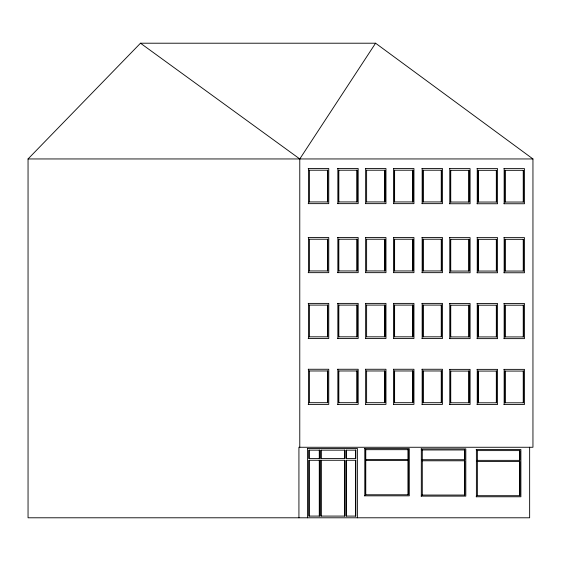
<?xml version="1.0" encoding="UTF-8"?>
<svg xmlns="http://www.w3.org/2000/svg" width="561" height="561" viewBox="0 0 561 561"><rect width="100%" height="100%" fill="white"/><g stroke="black" fill="none" stroke-linecap="round" stroke-linejoin="round"><path stroke-width="0.84" d="M299.777 447.264L299.777 158.952L375.582 43.211L532.95 158.952L532.95 447.264L298.929 447.264L298.929 517.789M529.647 447.264L529.647 517.789L28.05 517.789L28.05 158.952L140.495 43.211L375.582 43.211M28.05 158.952L532.95 158.952M308.171 168.51L328.753 168.51L328.753 203.643L308.171 203.643M337.596 168.51L358.177 168.51L358.177 203.643L337.596 203.643M365.386 168.51L385.961 168.51L385.961 203.643L365.386 203.643M393.373 168.51L413.948 168.51L413.948 203.643L393.373 203.643M421.907 168.51L442.482 168.51L442.482 203.643L421.907 203.643M449.508 168.616L470.083 168.616L470.083 203.748L449.508 203.748M476.983 168.616L497.558 168.616L497.558 203.748L476.983 203.748M503.89 168.616L524.472 168.616L524.472 203.748L503.89 203.748M309.153 170.221L327.771 170.221L327.771 201.932L309.153 201.932M366.368 170.221L384.979 170.221L384.979 201.932L366.368 201.932M308.171 237.52L328.753 237.52L328.753 272.653L308.171 272.653M337.596 237.52L358.177 237.52L358.177 272.653L337.596 272.653M365.386 237.52L385.961 237.52L385.961 272.653L365.386 272.653M393.373 237.52L413.948 237.52L413.948 272.653L393.373 272.653M421.907 237.52L442.482 237.52L442.482 272.653L421.907 272.653M449.508 237.626L470.083 237.626L470.083 272.758L449.508 272.758M476.983 237.626L497.558 237.626L497.558 272.758L476.983 272.758M503.89 237.626L524.472 237.626L524.472 272.758L503.89 272.758M309.153 239.231L327.771 239.231L327.771 270.942L309.153 270.942M366.368 239.231L384.979 239.231L384.979 270.942L366.368 270.942M308.171 303.396L328.753 303.396L328.753 338.528L308.171 338.528M337.596 303.396L358.177 303.396L358.177 338.528L337.596 338.528M365.386 303.396L385.961 303.396L385.961 338.528L365.386 338.528M393.373 303.396L413.948 303.396L413.948 338.528L393.373 338.528M421.907 303.396L442.482 303.396L442.482 338.528L421.907 338.528M449.508 303.494L470.083 303.494L470.083 338.627L449.508 338.627M476.983 303.494L497.558 303.494L497.558 338.627L476.983 338.627M503.89 303.494L524.472 303.494L524.472 338.627L503.89 338.627M309.153 305.1L327.771 305.1L327.771 336.817L309.153 336.817M366.368 305.1L384.979 305.1L384.979 336.817L366.368 336.817M308.171 369.264L328.753 369.264L328.753 404.397L308.171 404.397M337.596 369.264L358.177 369.264L358.177 404.397L337.596 404.397M365.386 369.264L385.961 369.264L385.961 404.397L365.386 404.397M393.373 369.264L413.948 369.264L413.948 404.397L393.373 404.397M421.907 369.264L442.482 369.264L442.482 404.397L421.907 404.397M449.508 369.369L470.083 369.369L470.083 404.502L449.508 404.502M476.983 369.369L497.558 369.369L497.558 404.502L476.983 404.502M503.89 369.369L524.472 369.369L524.472 404.502L503.89 404.502M309.153 370.975L327.771 370.975L327.771 402.693L309.153 402.693M366.368 370.975L384.979 370.975L384.979 402.693L366.368 402.693M307.323 448.442L357.371 448.442L357.371 517.789M364.538 448.611L409.285 448.611L409.285 495.833L364.538 495.833M421.059 448.898L465.812 448.898L465.812 496.12L421.059 496.12M476.135 449.536L520.889 449.536L520.889 496.766L476.135 496.766M422.04 449.964L464.831 449.964L464.831 459.718L422.04 459.718M477.116 450.609L519.907 450.609L519.907 460.364L477.116 460.364M422.04 460.791L464.831 460.791L464.831 495.054L422.04 495.054M477.116 461.43L519.907 461.43L519.907 495.693L477.116 495.693M140.495 43.211L299.777 158.952M523.238 170.327L523.238 202.037M523.238 239.33L523.238 271.047M523.238 305.205L523.238 336.923M523.238 371.08L523.238 402.791M519.654 450.609L519.654 460.364M519.654 461.43L519.654 495.693M505.131 170.327L505.131 202.037M505.131 239.33L505.131 271.047M505.131 305.205L505.131 336.923M505.131 371.08L505.131 402.791M504.15 168.616L504.15 203.748M504.15 237.626L504.15 272.758M504.15 303.494L504.15 338.627M504.15 369.369L504.15 404.502M496.324 170.327L496.324 202.037M496.324 239.33L496.324 271.047M496.324 305.205L496.324 336.923M496.324 371.08L496.324 402.791M478.217 170.327L478.217 202.037M478.217 239.33L478.217 271.047M478.217 305.205L478.217 336.923M478.217 371.08L478.217 402.791M477.369 450.609L477.369 460.364M477.369 461.43L477.369 495.693M477.236 168.616L477.236 203.748M477.236 237.626L477.236 272.758M477.236 303.494L477.236 338.627M477.236 369.369L477.236 404.502M476.387 449.536L476.387 496.766M468.849 170.327L468.849 202.037M468.849 239.33L468.849 271.047M468.849 305.205L468.849 336.923M468.849 371.08L468.849 402.791M464.578 449.964L464.578 459.718M464.578 460.791L464.578 495.054M450.742 170.327L450.742 202.037M450.742 239.33L450.742 271.047M450.742 305.205L450.742 336.923M450.742 371.08L450.742 402.791M449.761 168.616L449.761 203.748M449.761 237.626L449.761 272.758M449.761 303.494L449.761 338.627M449.761 369.369L449.761 404.502M441.248 170.221L441.248 201.932M441.248 239.231L441.248 270.942M441.248 305.1L441.248 336.817M441.248 370.975L441.248 402.693M423.141 170.221L423.141 201.932M423.141 239.231L423.141 270.942M423.141 305.1L423.141 336.817M423.141 370.975L423.141 402.693M422.293 449.964L422.293 459.718M422.293 460.791L422.293 495.054M422.16 168.51L422.16 203.643M422.16 237.52L422.16 272.653M422.16 303.396L422.16 338.528M422.16 369.264L422.16 404.397M421.311 448.898L421.311 496.12M412.714 170.221L412.714 201.932M412.714 239.231L412.714 270.942M412.714 305.1L412.714 336.817M412.714 370.975L412.714 402.693M408.05 449.677L408.05 459.431M408.05 460.504L408.05 494.767M394.607 170.221L394.607 201.932M394.607 239.231L394.607 270.942M394.607 305.1L394.607 336.817M394.607 370.975L394.607 402.693M393.626 168.51L393.626 203.643M393.626 237.52L393.626 272.653M393.626 303.396L393.626 338.528M393.626 369.264L393.626 404.397M384.727 170.221L384.727 201.932M384.727 239.231L384.727 270.942M384.727 305.1L384.727 336.817M384.727 370.975L384.727 402.693M366.621 170.221L366.621 201.932M366.621 239.231L366.621 270.942M366.621 305.1L366.621 336.817M366.621 370.975L366.621 402.693M365.772 449.677L365.772 459.431M365.772 460.504L365.772 494.767M365.639 168.51L365.639 203.643M365.639 237.52L365.639 272.653M365.639 303.396L365.639 338.528M365.639 369.264L365.639 404.397M364.79 448.611L364.79 495.833M356.936 170.221L356.936 201.932M356.936 239.231L356.936 270.942M356.936 305.1L356.936 336.817M356.936 370.975L356.936 402.693M355.548 450.153L355.548 458.568M355.548 460.272L355.548 516.085M346.277 450.153L346.277 458.568M346.277 460.272L346.277 516.085M344.454 450.153L344.454 458.568M344.454 460.272L344.454 516.085M338.83 170.221L338.83 201.932M338.83 239.231L338.83 270.942M338.83 305.1L338.83 336.817M338.83 370.975L338.83 402.693M337.848 168.51L337.848 203.643M337.848 237.52L337.848 272.653M337.848 303.396L337.848 338.528M337.848 369.264L337.848 404.397M327.519 170.221L327.519 201.932M327.519 239.231L327.519 270.942M327.519 305.1L327.519 336.817M327.519 370.975L327.519 402.693M321.102 450.153L321.102 458.568M321.102 460.272L321.102 516.085M320.85 460.272L320.85 516.085L344.706 516.085L344.706 460.272L308.894 460.272L308.894 516.085L319.532 516.085L319.532 460.272M319.279 450.153L319.279 458.568M319.279 460.272L319.279 516.085M309.413 170.221L309.413 201.932M309.413 239.231L309.413 270.942M309.413 305.1L309.413 336.817M309.413 370.975L309.413 402.693M309.146 450.153L309.146 458.568M309.146 460.272L309.146 516.085M308.431 168.51L308.431 203.643M308.431 237.52L308.431 272.653M308.431 303.396L308.431 338.528M308.431 369.264L308.431 404.397M307.582 448.442L307.582 517.789M357.196 170.221L338.578 170.221L338.578 201.932L357.196 201.932L357.196 170.221M412.966 170.221L394.348 170.221L394.348 201.932L412.966 201.932L412.966 170.221M441.507 170.221L422.889 170.221L422.889 201.932L441.507 201.932L441.507 170.221M469.108 170.327L450.49 170.327L450.49 202.037L469.108 202.037L469.108 170.327M496.583 170.327L477.965 170.327L477.965 202.037L496.583 202.037L496.583 170.327M523.49 170.327L504.872 170.327L504.872 202.037L523.49 202.037L523.49 170.327M357.196 239.231L338.578 239.231L338.578 270.942L357.196 270.942L357.196 239.231M412.966 239.231L394.348 239.231L394.348 270.942L412.966 270.942L412.966 239.231M441.507 239.231L422.889 239.231L422.889 270.942L441.507 270.942L441.507 239.231M469.108 239.33L450.49 239.33L450.49 271.047L469.108 271.047L469.108 239.33M496.583 239.33L477.965 239.33L477.965 271.047L496.583 271.047L496.583 239.33M523.49 239.33L504.872 239.33L504.872 271.047L523.49 271.047L523.49 239.33M357.196 305.1L338.578 305.1L338.578 336.817L357.196 336.817L357.196 305.1M412.966 305.1L394.348 305.1L394.348 336.817L412.966 336.817L412.966 305.1M441.507 305.1L422.889 305.1L422.889 336.817L441.507 336.817L441.507 305.1M469.108 305.205L450.49 305.205L450.49 336.923L469.108 336.923L469.108 305.205M496.583 305.205L477.965 305.205L477.965 336.923L496.583 336.923L496.583 305.205M523.49 305.205L504.872 305.205L504.872 336.923L523.49 336.923L523.49 305.205M357.196 370.975L338.578 370.975L338.578 402.693L357.196 402.693L357.196 370.975M412.966 370.975L394.348 370.975L394.348 402.693L412.966 402.693L412.966 370.975M441.507 370.975L422.889 370.975L422.889 402.693L441.507 402.693L441.507 370.975M469.108 371.08L450.49 371.08L450.49 402.791L469.108 402.791L469.108 371.08M496.583 371.08L477.965 371.08L477.965 402.791L496.583 402.791L496.583 371.08M523.49 371.08L504.872 371.08L504.872 402.791L523.49 402.791L523.49 371.08M408.31 449.677L365.52 449.677L365.52 459.431L408.31 459.431L408.31 449.677M319.532 450.153L308.894 450.153L308.894 458.568L319.532 458.568L319.532 450.153M344.706 450.153L320.85 450.153L320.85 458.568L344.706 458.568L344.706 450.153M355.8 450.153L346.025 450.153L346.025 458.568L355.8 458.568L355.8 450.153M355.8 460.272L346.025 460.272L346.025 516.085L355.8 516.085L355.8 460.272M408.31 460.504L365.52 460.504L365.52 494.767L408.31 494.767L408.31 460.504"/></g></svg>
